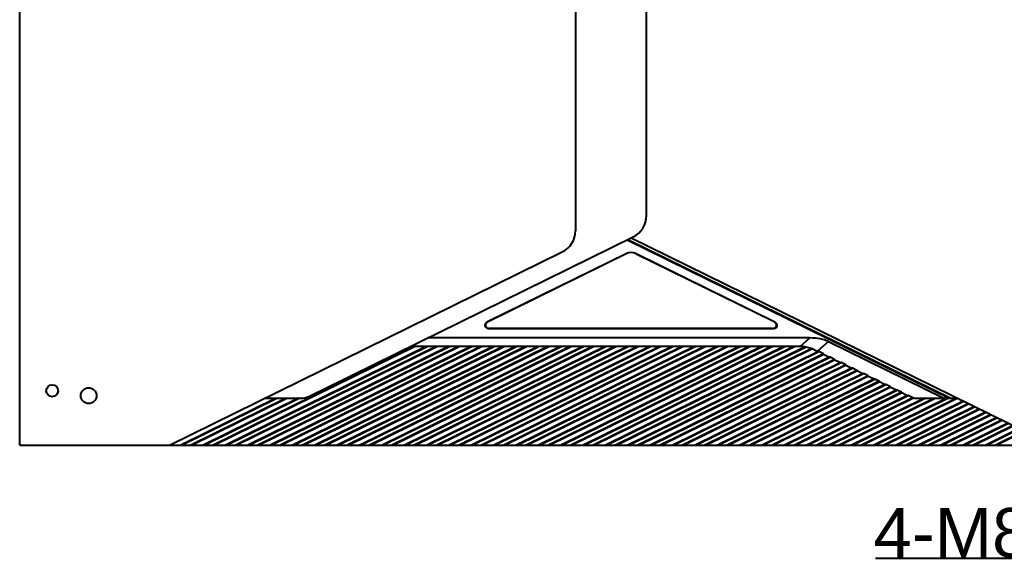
# Model space of a CAD drawing. Header units: millimetres. Extents: x 1927 to 14264, y 1863 to 5555.
# Drawn here: x 3854.7 to 4354.2, y 2749.5 to 3026.1 of the extents above; entities that cross this region are included whole.
import ezdxf

# ---------------------------------------------------------------- set-up
doc = ezdxf.new("R2010")
doc.units = ezdxf.units.MM
doc.styles.get("Standard").update_dxf_attribs({"font": 'arial.ttf'})
doc.dimstyles.new('缩小5倍', dxfattribs={"dimtxt": 25, "dimasz": 10, "dimexe": 0.18, "dimexo": 0.0625, "dimgap": 0.09, "dimtad": 1, "dimtoh": 1, "dimdec": 3, "dimzin": 9, "dimdsep": 46, "dimtxsty": 'Standard', "dimblk": '_FILLED', "dimcen": 0.09, "dimclrd": 256, "dimclre": 256, "dimclrt": 256, "dimazin": 2, "dimtfac": 1, "dimtdec": 3, "dimtofl": 0, "dimtmove": 0, "dimatfit": 3, "dimldrblk": '_FILLED', "dimfxl": 1, "dimtolj": 1, "dimtzin": 0, "dimarcsym": 0})

# ---------------------------------------------------------------- blocks, each defined once
blk = doc.blocks.new('_FILLED')
at = {"color": 0, "linetype": 'ByBlock'}
blk.add_solid([(0, 0), (-1, 0.15), (-1, -0.15)], dxfattribs=at)
blk = doc.blocks.new('*D376')
at = {"lineweight": -2, "transparency": 16777216}
for p, q in [((4419.59, 2835.51), (4419.77, 2835.51)), ((4419.68, 2835.42), (4419.68, 2835.6)), ((4366.57, 2753.07), (4412.1, 2823.74)), ((4288.89, 2753.07), (4366.57, 2753.07))]:
    blk.add_line(p, q, dxfattribs=at)
at = {"layer": 'Defpoints', "color": 0, "transparency": 16777216}
for p in [(4421.84, 2838.87), (4417.51, 2832.15)]:
    blk.add_point(p, dxfattribs=at)
at = {"lineweight": -2, "transparency": 16777216, "xscale": 10, "yscale": 10, "zscale": 10, "rotation": 57.20990330120437}
blk.add_blockref('_FILLED', (4417.51, 2832.15), dxfattribs=at)
at = {"lineweight": 5, "transparency": 16777216, "insert": (4327.69, 2765.93), "char_height": 25, "attachment_point": 5}
blk.add_mtext('\\A1;4-M8', dxfattribs=at)

msp = doc.modelspace()

# ---------------------------------------------------------------- linework, layer by layer
at = {"color": 7, "linetype": 'Continuous'}
for p, q in [((3854.67768, 2810.50915), (3854.67768, 3148.00915)), ((4172.67768, 2926.79779), (4172.67768, 3039.37246)), ((4136.67768, 3031.72051), (4136.67768, 2919.14585)), ((4001.3357, 2835.18066), (4165.96717, 2916.02647)), ((4162.90154, 2914.52103), (4326.3439, 2834.25915)), ((4163.29855, 2914.71599), (4327.13793, 2834.25915)), ((4164.88661, 2915.49584), (4378.67768, 2810.50915)), ((3930.67768, 2810.50915), (4129.96717, 2908.37453)), ((4092.318, 2873.17505), (4162.33198, 2907.55692)), ((4162.33198, 2907.46736), (4092.66406, 2873.25544)), ((4162.33198, 2907.46736), (4162.33198, 2907.55692)), ((4167.44123, 2907.46736), (4167.44123, 2907.55692)), ((4167.44123, 2907.55692), (4237.45521, 2873.17505)), ((4167.44123, 2907.46736), (4237.10915, 2873.25544)), ((4092.66406, 2873.25544), (4092.318, 2873.17505)), ((4237.10915, 2873.25544), (4237.45521, 2873.17505)), ((4093.5156, 2869.58954), (4093.16955, 2869.50915)), ((4236.60367, 2869.50915), (4093.16955, 2869.50915)), ((4093.5156, 2869.58954), (4236.25761, 2869.58954)), ((4236.25761, 2869.58954), (4236.60367, 2869.50915)), ((4255.6487, 2864.79487), (4061.64099, 2864.79487)), ((4250.74605, 2860.49334), (4255.6487, 2864.79487)), ((4265.01337, 2862.98424), (4259.31463, 2857.98424)), ((4265.01337, 2862.98424), (4323.50809, 2834.25915)), ((3952.4684, 2810.50915), (4054.28658, 2860.50915)), ((3953.14806, 2810.50915), (4054.96624, 2860.50915)), ((3953.22126, 2810.50915), (4055.03944, 2860.50915)), ((4060.93794, 2860.50915), (3959.11975, 2810.50915)), ((4061.01114, 2860.50915), (3959.19296, 2810.50915)), ((4061.6908, 2860.50915), (3959.87262, 2810.50915)), ((3963.81165, 2810.50915), (4065.62983, 2860.50915)), ((3964.49131, 2810.50915), (4066.30949, 2860.50915)), ((3964.56452, 2810.50915), (4066.3827, 2860.50915)), ((4072.28119, 2860.50915), (3970.46301, 2810.50915)), ((4072.35439, 2860.50915), (3970.53621, 2810.50915)), ((4073.03406, 2860.50915), (3971.21587, 2810.50915)), ((3975.1549, 2810.50915), (4076.97309, 2860.50915)), ((3975.83457, 2810.50915), (4077.65275, 2860.50915)), ((3975.90777, 2810.50915), (4077.72595, 2860.50915)), ((4083.62444, 2860.50915), (3981.80626, 2810.50915)), ((4083.69765, 2860.50915), (3981.87947, 2810.50915)), ((4084.37731, 2860.50915), (3982.55913, 2810.50915)), ((3986.49816, 2810.50915), (4088.31634, 2860.50915)), ((3987.17782, 2810.50915), (4088.996, 2860.50915)), ((3987.25103, 2810.50915), (4089.06921, 2860.50915)), ((4094.9677, 2860.50915), (3993.14952, 2810.50915)), ((4095.0409, 2860.50915), (3993.22272, 2810.50915)), ((4095.72057, 2860.50915), (3993.90238, 2810.50915)), ((3997.84141, 2810.50915), (4099.6596, 2860.50915)), ((3998.52108, 2810.50915), (4100.33926, 2860.50915)), ((3998.59428, 2810.50915), (4100.41246, 2860.50915)), ((4106.31095, 2860.50915), (4004.49277, 2810.50915)), ((4106.38416, 2860.50915), (4004.56598, 2810.50915)), ((4107.06382, 2860.50915), (4005.24564, 2810.50915)), ((4009.18467, 2810.50915), (4111.00285, 2860.50915)), ((4009.86433, 2810.50915), (4111.68251, 2860.50915)), ((4009.93753, 2810.50915), (4111.75572, 2860.50915)), ((4117.65421, 2860.50915), (4015.83603, 2810.50915)), ((4117.72741, 2860.50915), (4015.90923, 2810.50915)), ((4118.40707, 2860.50915), (4016.58889, 2810.50915)), ((4020.52792, 2810.50915), (4122.3461, 2860.50915)), ((4021.20758, 2810.50915), (4123.02577, 2860.50915)), ((4021.28079, 2810.50915), (4123.09897, 2860.50915)), ((4128.99746, 2860.50915), (4027.17928, 2810.50915)), ((4129.07067, 2860.50915), (4027.25248, 2810.50915)), ((4129.75033, 2860.50915), (4027.93215, 2810.50915)), ((4031.87118, 2810.50915), (4133.68936, 2860.50915)), ((4032.55084, 2810.50915), (4134.36902, 2860.50915)), ((4032.62404, 2810.50915), (4134.44222, 2860.50915)), ((4140.34072, 2860.50915), (4038.52254, 2810.50915)), ((4140.41392, 2860.50915), (4038.59574, 2810.50915)), ((4141.09358, 2860.50915), (4039.2754, 2810.50915)), ((4043.21443, 2810.50915), (4145.03261, 2860.50915)), ((4043.89409, 2810.50915), (4145.71228, 2860.50915)), ((4043.9673, 2810.50915), (4145.78548, 2860.50915)), ((4151.68397, 2860.50915), (4049.86579, 2810.50915)), ((4151.75718, 2860.50915), (4049.93899, 2810.50915)), ((4152.43684, 2860.50915), (4050.61866, 2810.50915)), ((4249.99182, 2860.50915), (4052.91372, 2860.50915)), ((4054.55769, 2810.50915), (4156.37587, 2860.50915)), ((4055.23735, 2810.50915), (4157.05553, 2860.50915)), ((4055.31055, 2810.50915), (4157.12873, 2860.50915)), ((4163.02723, 2860.50915), (4061.20904, 2810.50915)), ((4163.10043, 2860.50915), (4061.28225, 2810.50915)), ((4163.78009, 2860.50915), (4061.96191, 2810.50915)), ((4065.90094, 2810.50915), (4167.71912, 2860.50915)), ((4066.5806, 2810.50915), (4168.39878, 2860.50915)), ((4066.65381, 2810.50915), (4168.47199, 2860.50915)), ((4174.37048, 2860.50915), (4072.5523, 2810.50915)), ((4174.44368, 2860.50915), (4072.6255, 2810.50915)), ((4175.12335, 2860.50915), (4073.30516, 2810.50915)), ((4077.24419, 2810.50915), (4179.06238, 2860.50915)), ((4077.92386, 2810.50915), (4179.74204, 2860.50915)), ((4077.99706, 2810.50915), (4179.81524, 2860.50915)), ((4185.71373, 2860.50915), (4083.89555, 2810.50915)), ((4185.78694, 2860.50915), (4083.96876, 2810.50915)), ((4186.4666, 2860.50915), (4084.64842, 2810.50915)), ((4088.58745, 2810.50915), (4190.40563, 2860.50915)), ((4089.26711, 2810.50915), (4191.08529, 2860.50915)), ((4089.34032, 2810.50915), (4191.1585, 2860.50915)), ((4197.05699, 2860.50915), (4095.23881, 2810.50915)), ((4197.13019, 2860.50915), (4095.31201, 2810.50915)), ((4197.80986, 2860.50915), (4095.99167, 2810.50915)), ((4099.9307, 2810.50915), (4201.74889, 2860.50915)), ((4100.61037, 2810.50915), (4202.42855, 2860.50915)), ((4100.68357, 2810.50915), (4202.50175, 2860.50915)), ((4208.40024, 2860.50915), (4106.58206, 2810.50915)), ((4208.47345, 2860.50915), (4106.65527, 2810.50915)), ((4209.15311, 2860.50915), (4107.33493, 2810.50915)), ((4111.27396, 2810.50915), (4213.09214, 2860.50915)), ((4111.95362, 2810.50915), (4213.7718, 2860.50915)), ((4112.02682, 2810.50915), (4213.84501, 2860.50915)), ((4219.7435, 2860.50915), (4117.92532, 2810.50915)), ((4219.8167, 2860.50915), (4117.99852, 2810.50915)), ((4220.49636, 2860.50915), (4118.67818, 2810.50915)), ((4122.61721, 2810.50915), (4224.43539, 2860.50915)), ((4123.29687, 2810.50915), (4225.11506, 2860.50915)), ((4123.37008, 2810.50915), (4225.18826, 2860.50915)), ((4231.08675, 2860.50915), (4129.26857, 2810.50915)), ((4231.15996, 2860.50915), (4129.34177, 2810.50915)), ((4231.83962, 2860.50915), (4130.02144, 2810.50915)), ((4133.96047, 2810.50915), (4235.77865, 2860.50915)), ((4134.64013, 2810.50915), (4236.45831, 2860.50915)), ((4134.71333, 2810.50915), (4236.53151, 2860.50915)), ((4242.43001, 2860.50915), (4140.61183, 2810.50915)), ((4242.50321, 2860.50915), (4140.68503, 2810.50915)), ((4243.18287, 2860.50915), (4141.36469, 2810.50915)), ((4145.30372, 2810.50915), (4247.1219, 2860.50915)), ((4145.98338, 2810.50915), (4247.80157, 2860.50915)), ((4146.05659, 2810.50915), (4247.87477, 2860.50915)), ((4253.17951, 2860.21758), (4151.95508, 2810.50915)), ((4253.23272, 2860.20776), (4152.02828, 2810.50915)), ((4253.72788, 2860.11716), (4152.70795, 2810.50915)), ((4156.64698, 2810.50915), (4256.29971, 2859.44576)), ((4157.32664, 2810.50915), (4256.59187, 2859.25547)), ((4157.39984, 2810.50915), (4256.63242, 2859.23944)), ((4259.64475, 2857.82213), (4163.29833, 2810.50915)), ((4259.68135, 2857.80415), (4163.37154, 2810.50915)), ((4260.47491, 2857.86008), (4164.0512, 2810.50915)), ((4259.80729, 2857.74231), (4257.92605, 2858.66613)), ((4260.47491, 2857.86008), (4262.44443, 2856.89291)), ((4167.99023, 2810.50915), (4262.44443, 2856.89291)), ((4168.66989, 2810.50915), (4262.33053, 2856.50322)), ((4168.7431, 2810.50915), (4262.36713, 2856.48524)), ((4265.31638, 2855.03695), (4174.64159, 2810.50915)), ((4265.35298, 2855.01898), (4174.71479, 2810.50915)), ((4266.14654, 2855.07491), (4175.39445, 2810.50915)), ((4179.33348, 2810.50915), (4268.11606, 2854.10774)), ((4180.01315, 2810.50915), (4268.00216, 2853.71804)), ((4180.08635, 2810.50915), (4268.03876, 2853.70007)), ((4265.47892, 2854.95713), (4262.20459, 2856.56506)), ((4266.14654, 2855.07491), (4268.11606, 2854.10774)), ((4271.15055, 2852.17196), (4267.87622, 2853.77989)), ((4270.98801, 2852.25178), (4185.98484, 2810.50915)), ((4271.02461, 2852.2338), (4186.05805, 2810.50915)), ((4271.81817, 2852.28974), (4186.73771, 2810.50915)), ((4190.67674, 2810.50915), (4273.78768, 2851.32256)), ((4191.3564, 2810.50915), (4273.67379, 2850.93287)), ((4191.42961, 2810.50915), (4273.71039, 2850.91489)), ((4276.65963, 2849.4666), (4197.3281, 2810.50915)), ((4276.69624, 2849.44863), (4197.4013, 2810.50915)), ((4277.4898, 2849.50456), (4198.08096, 2810.50915)), ((4202.01999, 2810.50915), (4279.45931, 2848.53739)), ((4202.69966, 2810.50915), (4279.34541, 2848.14769)), ((4202.77286, 2810.50915), (4279.38201, 2848.12972)), ((4271.81817, 2852.28974), (4273.78768, 2851.32256)), ((4276.82218, 2849.38678), (4273.54784, 2850.99471)), ((4277.4898, 2849.50456), (4279.45931, 2848.53739)), ((4282.4938, 2846.60161), (4279.21947, 2848.20954)), ((4282.33126, 2846.68143), (4208.67135, 2810.50915)), ((4282.36786, 2846.66345), (4208.74456, 2810.50915)), ((4283.16142, 2846.71939), (4209.42422, 2810.50915)), ((4213.36325, 2810.50915), (4285.13094, 2845.75221)), ((4214.04291, 2810.50915), (4285.01704, 2845.36252)), ((4214.11611, 2810.50915), (4285.05364, 2845.34455)), ((4288.00289, 2843.89625), (4220.01461, 2810.50915)), ((4288.03949, 2843.87828), (4220.08781, 2810.50915)), ((4288.83305, 2843.93421), (4220.76747, 2810.50915)), ((4224.7065, 2810.50915), (4290.80257, 2842.96704)), ((4225.38616, 2810.50915), (4290.68867, 2842.57735)), ((4225.45937, 2810.50915), (4290.72527, 2842.55937)), ((4283.16142, 2846.71939), (4285.13094, 2845.75221)), ((4288.16543, 2843.81643), (4284.8911, 2845.42437)), ((4288.83305, 2843.93421), (4290.80257, 2842.96704)), ((4293.83706, 2841.03126), (4290.56273, 2842.63919)), ((4293.67451, 2841.11108), (4231.35786, 2810.50915)), ((4293.71112, 2841.09311), (4231.43106, 2810.50915)), ((4294.50468, 2841.14904), (4232.11073, 2810.50915)), ((4236.04976, 2810.50915), (4296.47419, 2840.18187)), ((4236.72942, 2810.50915), (4296.36029, 2839.79217)), ((4236.80262, 2810.50915), (4296.3969, 2839.7742)), ((4299.34614, 2838.32591), (4242.70112, 2810.50915)), ((4299.38274, 2838.30793), (4242.77432, 2810.50915)), ((4300.17631, 2838.36386), (4243.45398, 2810.50915)), ((4294.50468, 2841.14904), (4296.47419, 2840.18187)), ((4299.50868, 2838.24609), (4296.23435, 2839.85402)), ((4300.17631, 2838.36386), (4302.14582, 2837.39669)), ((3984.79688, 2834.25915), (3936.43325, 2810.50915)), ((3984.87009, 2834.25915), (3936.50645, 2810.50915)), ((3985.54975, 2834.25915), (3937.18611, 2810.50915)), ((3941.12514, 2810.50915), (3989.48878, 2834.25915)), ((3941.8048, 2810.50915), (3990.16844, 2834.25915)), ((3941.87801, 2810.50915), (3990.24164, 2834.25915)), ((3996.14014, 2834.25915), (3947.7765, 2810.50915)), ((3996.21334, 2834.25915), (3947.8497, 2810.50915)), ((3996.893, 2834.25915), (3948.52937, 2810.50915)), ((3979.04131, 2834.25915), (3997.36859, 2834.25915)), ((4247.39301, 2810.50915), (4302.14582, 2837.39669)), ((4248.07267, 2810.50915), (4302.03192, 2837.007)), ((4248.14588, 2810.50915), (4302.06852, 2836.98902)), ((4305.01777, 2835.54073), (4254.04437, 2810.50915)), ((4305.05437, 2835.52276), (4254.11757, 2810.50915)), ((4305.84793, 2835.57869), (4254.79724, 2810.50915)), ((4258.73627, 2810.50915), (4307.81745, 2834.61152)), ((4259.41593, 2810.50915), (4308.08414, 2834.40872)), ((4259.48913, 2810.50915), (4308.13759, 2834.39902)), ((4313.75126, 2834.25915), (4265.38762, 2810.50915)), ((4313.82446, 2834.25915), (4265.46083, 2810.50915)), ((4314.50413, 2834.25915), (4266.14049, 2810.50915)), ((4270.07952, 2810.50915), (4318.44316, 2834.25915)), ((4270.75918, 2810.50915), (4319.12282, 2834.25915)), ((4270.83239, 2810.50915), (4319.19602, 2834.25915)), ((4325.09452, 2834.25915), (4276.73088, 2810.50915)), ((4325.16772, 2834.25915), (4276.80408, 2810.50915)), ((4325.84738, 2834.25915), (4277.48374, 2810.50915)), ((4281.42277, 2810.50915), (4329.78641, 2834.25915)), ((4282.10244, 2810.50915), (4330.39006, 2834.22182)), ((4330.42666, 2834.20385), (4282.17564, 2810.50915)), ((4333.37591, 2832.75556), (4288.07413, 2810.50915)), ((4333.41251, 2832.73758), (4288.14734, 2810.50915)), ((4333.75234, 2832.5707), (4288.827, 2810.50915)), ((4305.18031, 2835.46091), (4301.90598, 2837.06884)), ((4305.84793, 2835.57869), (4307.81745, 2834.61152)), ((4309.71812, 2834.25915), (4330.31404, 2834.25915)), ((4292.76603, 2810.50915), (4335.72185, 2831.60353)), ((4293.44569, 2810.50915), (4336.06168, 2831.43665)), ((4336.09829, 2831.41867), (4293.5189, 2810.50915)), ((4339.04753, 2829.97038), (4299.41739, 2810.50915)), ((4339.08413, 2829.95241), (4299.49059, 2810.50915)), ((4339.42397, 2829.78553), (4300.17025, 2810.50915)), ((4304.10928, 2810.50915), (4341.39348, 2828.81836)), ((4304.78895, 2810.50915), (4341.73331, 2828.65147)), ((4341.76991, 2828.6335), (4304.86215, 2810.50915)), ((4344.71916, 2827.18521), (4310.76064, 2810.50915)), ((4344.75576, 2827.16724), (4310.83385, 2810.50915)), ((4345.09559, 2827.00035), (4311.51351, 2810.50915)), ((4315.45254, 2810.50915), (4347.06511, 2826.03318)), ((4316.1322, 2810.50915), (4347.40494, 2825.8663)), ((4347.44154, 2825.84833), (4316.2054, 2810.50915)), ((4350.39079, 2824.40004), (4322.1039, 2810.50915)), ((4350.42739, 2824.38206), (4322.1771, 2810.50915)), ((4350.76722, 2824.21518), (4322.85676, 2810.50915)), ((4326.79579, 2810.50915), (4352.73674, 2823.24801)), ((4327.47545, 2810.50915), (4353.07657, 2823.08113)), ((4353.11317, 2823.06315), (4327.54866, 2810.50915)), ((4356.06241, 2821.61486), (4333.44715, 2810.50915)), ((4356.09902, 2821.59689), (4333.52035, 2810.50915)), ((4356.43885, 2821.43001), (4334.20002, 2810.50915)), ((4338.13905, 2810.50915), (4358.40836, 2820.46283)), ((4338.81871, 2810.50915), (4358.74819, 2820.29595)), ((4358.7848, 2820.27798), (4338.89191, 2810.50915)), ((4361.73404, 2818.82969), (4344.79041, 2810.50915)), ((4361.77064, 2818.81171), (4344.86361, 2810.50915)), ((4362.11047, 2818.64483), (4345.54327, 2810.50915)), ((4349.4823, 2810.50915), (4364.07999, 2817.67766)), ((4350.16196, 2810.50915), (4364.41982, 2817.51078)), ((4364.45642, 2817.4928), (4350.23517, 2810.50915)), ((3854.67768, 2811.00915), (3855.17768, 2810.50915)), ((3854.67768, 2810.50915), (4454.67768, 2810.50915))]:
    msp.add_line(p, q, dxfattribs=at)
for centre, radius in [((3871.17768, 2838.00915), 3), ((3889.67768, 2835.50915), 4)]:
    msp.add_circle(centre, radius, dxfattribs=at)
for centre, radius, start, end in [((4160.67768, 2926.79779), 12, 296.1543358, 0), ((4124.67768, 2919.14585), 12, 296.1543358, 0), ((4249.99182, 2842.50915), 18, 71.4761366, 90), ((4249.99182, 2842.50915), 18, 63.8456642, 69.3821794), ((3997.36859, 2843.25915), 9, 270, 296.1543358), ((4309.71812, 2843.25915), 9, 257.6266734, 270)]:
    msp.add_arc(centre, radius, start, end, dxfattribs=at)
for centre, major_axis, ratio, start_param, end_param in [((4164.88661, 2901.8912), (0, 6.26163), 0.958217281, -0.439813841, 0.439813841), ((4164.88661, 2901.80165), (0, 6.26163), 0.958217281, -0.439813841, 0.439813841), ((4093.76665, 2871.5797), (3.01955, 0.7014), 0.645172424, 1.916386458, 4.366798849), ((4094.11271, 2871.66009), (-3.01955, -0.7014), 0.645172424, -1.225206195, 1.225206195), ((4235.6605, 2871.66009), (3.01955, -0.7014), 0.645172424, -1.225206195, 1.225206195), ((4236.00656, 2871.5797), (3.01955, -0.7014), 0.645172424, -1.225206195, 1.225206195), ((3922.66874, 2556.73643), (345.94924, 303.53145), 0.152097662, 0.06317305, 0.17164711), ((3917.29565, 2552.02214), (345.94924, 303.53145), 0.152097662, 0.107437735, 0.11443794), ((4258.43313, 2856.85742), (2.06599, 0.98008), 0.130507112, 0.103316673, 0.782990492), ((4260.40264, 2855.89025), (2.06599, 0.98008), 0.130507112, -0.576357146, 0.103316673), ((4264.10476, 2854.07225), (2.06599, 0.98008), 0.130507112, 0.103316673, 0.782990492), ((4266.07427, 2853.10507), (2.06599, 0.98008), 0.130507112, -0.576357146, 0.103316673), ((4269.77638, 2851.28707), (2.06599, 0.98008), 0.130507112, 0.103316673, 0.782990492), ((4271.7459, 2850.3199), (2.06599, 0.98008), 0.130507112, -0.576357146, 0.103316673), ((4275.44801, 2848.5019), (2.06599, 0.98008), 0.130507112, 0.103316673, 0.782990492), ((4277.41753, 2847.53473), (2.06599, 0.98008), 0.130507112, -0.576357146, 0.103316673), ((4281.11964, 2845.71672), (2.06599, 0.98008), 0.130507112, 0.103316673, 0.782990492), ((4283.08915, 2844.74955), (2.06599, 0.98008), 0.130507112, -0.576357146, 0.103316673), ((4286.79127, 2842.93155), (2.06599, 0.98008), 0.130507112, 0.103316673, 0.782990492), ((4288.76078, 2841.96438), (2.06599, 0.98008), 0.130507112, -0.576357146, 0.103316673), ((4292.46289, 2840.14638), (2.06599, 0.98008), 0.130507112, 0.103316673, 0.782990492), ((4294.43241, 2839.1792), (2.06599, 0.98008), 0.130507112, -0.576357146, 0.103316673), ((4298.13452, 2837.3612), (2.06599, 0.98008), 0.130507112, 0.103316673, 0.782990492), ((4300.10403, 2836.39403), (2.06599, 0.98008), 0.130507112, -0.576357146, 0.103316673), ((4303.80615, 2834.57603), (2.06599, 0.98008), 0.130507112, 0.103316673, 0.782990492), ((4305.77566, 2833.60886), (2.06599, 0.98008), 0.130507112, -0.295009991, 0.103316673)]:
    msp.add_ellipse(centre, major_axis=major_axis, ratio=ratio, start_param=start_param, end_param=end_param, dxfattribs=at)
msp.add_open_spline([(4256.29971, 2859.44576), (4256.30453, 2859.44461), (4256.31408, 2859.4418), (4256.32756, 2859.43536), (4256.33714, 2859.42713), (4256.34239, 2859.4187), (4256.34577, 2859.40942), (4256.34629, 2859.39695), (4256.34297, 2859.3826), (4256.33738, 2859.36903), (4256.3327, 2859.36045), (4256.33021, 2859.35625)], degree=3, knots=[0, 0, 0, 0, 0.126258068, 0.252416002, 0.378065025, 0.440846588, 0.503376229, 0.627543803, 0.751631068, 0.875774197, 1, 1, 1, 1], dxfattribs=at)

# ---------------------------------------------------------------- dimensions: what is measured, and where the dimension line sits
at = {"color": 1, "lineweight": 5}
dim = msp.add_diameter_dim_2p(p1=(4421.84393, 2838.87179), p2=(4417.51143, 2832.14651), text='4-M8', dimstyle='缩小5倍', dxfattribs=at)
dim.commit()
dim.dimension.update_dxf_attribs({"geometry": '*D376', "text_midpoint": (4327.68586, 2753.07384), "dimtype": 163})

doc.saveas('drawing.dxf')
